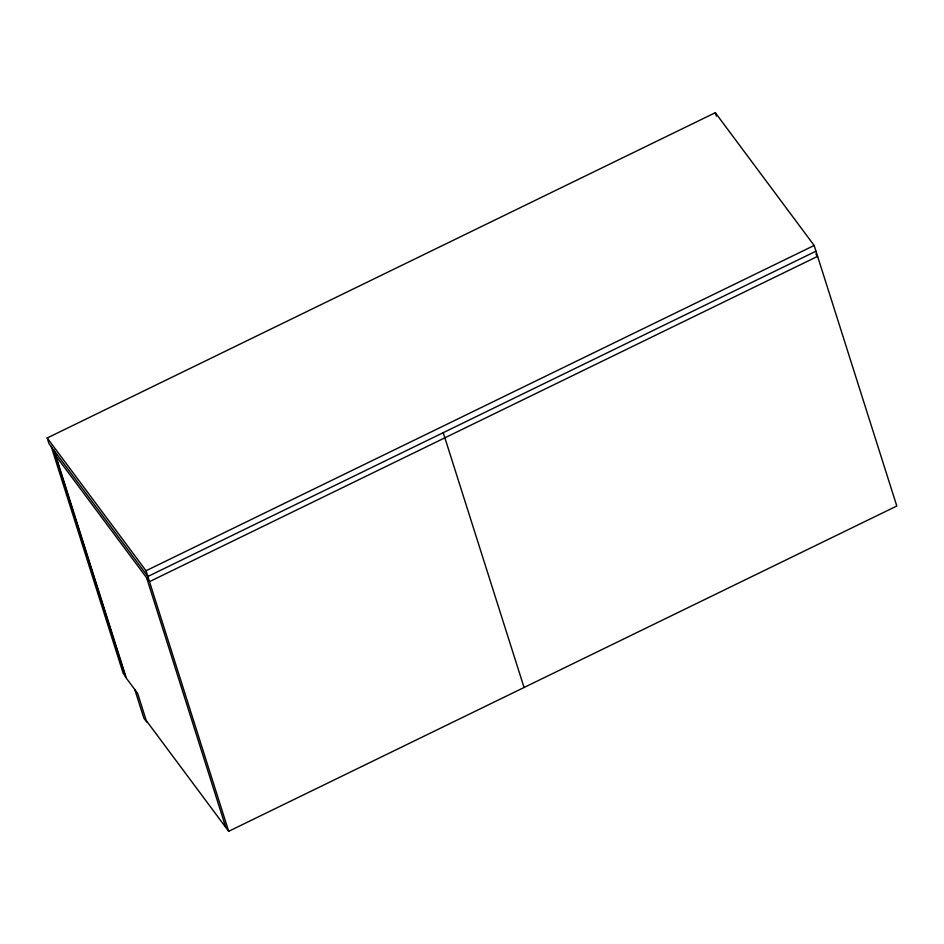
<?xml version="1.0" encoding="UTF-8"?>
<svg xmlns="http://www.w3.org/2000/svg" width="944" height="944" viewBox="0 0 944 944"><rect width="100%" height="100%" fill="white"/><g stroke="black" fill="none" stroke-linecap="round" stroke-linejoin="round"><path stroke-width="1.42" d="M815.97 251.198L147.854 576.489L49.017 443.715L47.2 437.981L715.316 112.702L814.153 245.464L896.8 506.019L228.684 831.298L146.273 720.591M47.2 437.981L146.037 570.754L814.153 245.464M815.852 254.007L817.598 256.355L149.494 581.646L55.118 454.866M715.316 112.702L716.402 116.136M443.232 432.671L524.062 687.492M146.037 570.754L228.684 831.298M146.627 577.787L225.817 827.451M134.768 689.509L143.854 718.172L146.721 722.018L137.635 693.356L125.682 677.296L53.478 449.71M54.02 450.111L69.113 497.689L66.245 493.842L51.141 446.252M69.29 498.267L66.422 494.408L123.157 673.273L126.024 677.131L69.29 498.267"/></g></svg>
